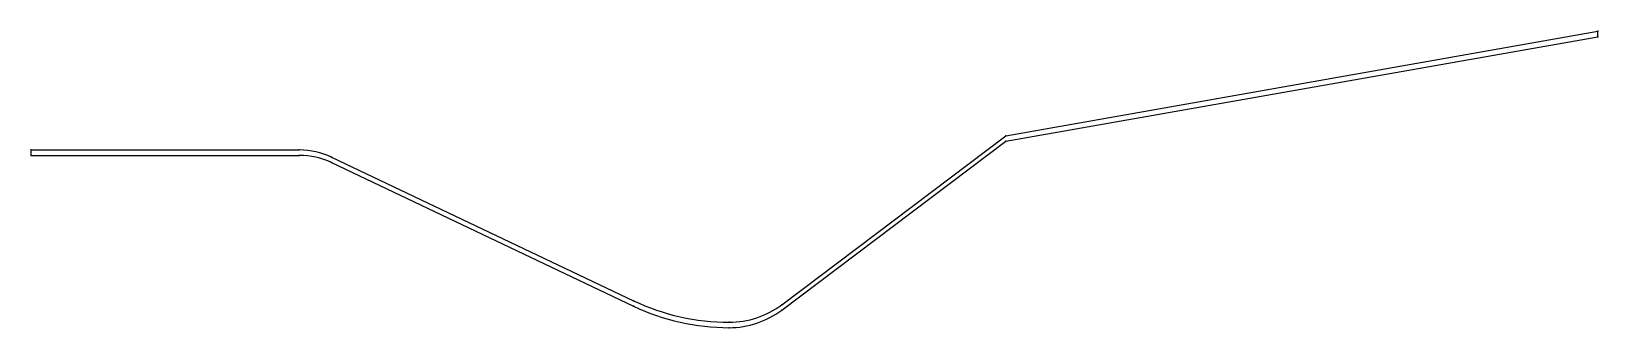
# Model space of a CAD drawing. Header units: millimetres. Extents: x -388 to 483, y 131 to 296.
import ezdxf

# ---------------------------------------------------------------- set-up
doc = ezdxf.new("R2010")
doc.units = ezdxf.units.MM

msp = doc.modelspace()

# ---------------------------------------------------------------- linework, layer by layer
at = {"layer": 'BELL_POLY'}
for p, q in [((153.92936, 237.62345), (482.9883, 295.64542)), ((153.92936, 234.62345), (482.9883, 292.64542)), ((29.22878, 143.65482), (153.92936, 237.62345)), ((29.22878, 140.65482), (153.92936, 234.62345))]:
    msp.add_line(p, q, dxfattribs=at)
at = {"layer": 'CEIL_CAP'}
for p, q in [((482.9883, 292.64542), (482.9883, 295.64542)), ((-388.0228, 226.68216), (-388.0228, 229.68216))]:
    msp.add_line(p, q, dxfattribs=at)
at = {"layer": 'CEIL_HOT'}
for p, q in [((-388.0228, 226.68216), (-238.9972, 226.68216)), ((-221.04484, 222.63368), (-53.18865, 142.86973))]:
    msp.add_line(p, q, dxfattribs=at)
for centre, radius, start, end in [((-238.9972, 184.85451), 41.82765, 64.5833, 90), ((0, 254.80055), 123.92555, 244.5833, 270), ((0, 179.44272), 48.56772, 270, 307)]:
    msp.add_arc(centre, radius, start, end, dxfattribs=at)
at = {"layer": 'CEIL_TOP'}
for p, q in [((-388.0228, 229.68216), (-238.9972, 229.68216)), ((-221.04484, 225.63368), (-53.18865, 145.86973))]:
    msp.add_line(p, q, dxfattribs=at)
for centre, radius, start, end in [((-238.9972, 187.85451), 41.82765, 64.5833, 90), ((0, 257.80055), 123.92555, 244.5833, 270), ((0, 182.44272), 48.56772, 270, 307)]:
    msp.add_arc(centre, radius, start, end, dxfattribs=at)
at = {"layer": 'CONTROL'}
for p in [(482.9883, 295.64542), (482.9883, 292.64542), (153.92936, 237.62345), (153.92936, 234.62345), (29.22878, 143.65482), (29.22878, 140.65482)]:
    msp.add_point(p, dxfattribs=at)
at = {"layer": 'POINTS'}
for p in [(482.9883, 295.64542), (482.9883, 292.64542), (-388.0228, 229.68216), (-388.0228, 226.68216), (-238.9972, 229.68216), (-238.9972, 226.68216), (-221.04484, 225.63368), (-221.04484, 222.63368), (-53.18865, 145.86973), (-53.18865, 142.86973), (29.22878, 143.65482), (29.22878, 140.65482), (0, 133.87501), (0, 130.87501)]:
    msp.add_point(p, dxfattribs=at)

doc.saveas('drawing.dxf')
